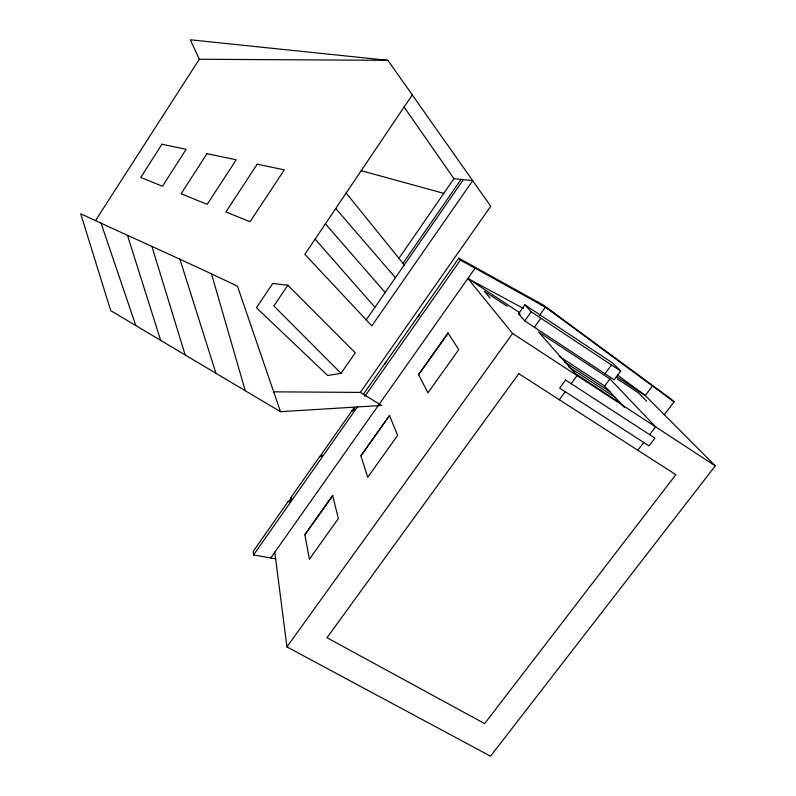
<?xml version="1.0" encoding="UTF-8"?>
<svg xmlns="http://www.w3.org/2000/svg" width="796" height="796" viewBox="0 0 796 796"><rect width="100%" height="100%" fill="white"/><g stroke="black" fill="none" stroke-linecap="round" stroke-linejoin="round"><path stroke-width="1.19" d="M275.645 558.832L253.536 554.951L253.208 551.379L288.271 501.361L289.913 500.356L291.197 497.202L319.843 456.347L320.4 456.596L319.843 456.347M363.483 394.11L458.785 258.183L543.449 305.147L671.287 399.204L674.063 401.861L664.312 414.726M419.293 314.5L419.104 315.375M385.702 363.066L386.09 361.852M319.922 456.476L354.369 407.383M95.5 220.611L199.279 59.262L190.353 39.8L387.891 60.327L490.724 206.244L360.339 392.408L273.675 391.831M412.268 94.923L304.868 254.312L371.851 325.882L472.685 180.642L453.949 178.662L404.089 107.062M287.853 285.227L273.884 305.943L341.016 373.334L355.255 352.827L287.853 285.227L272.73 283.466L256.441 307.714L327.693 375.523L341.016 373.334M398.925 258.322L453.949 178.662M402.975 263.337L461.053 179.408M366.23 319.873L463.322 179.657M253.536 554.951L357.683 406.517M364.817 396.358L460.406 260.123L458.785 258.183M270.799 557.916L475.132 268.202L545.399 307.176L674.063 401.861M304.908 534.852L332.698 495.639M360.887 455.859L389.483 415.492L397.632 435.372L367.762 477.282L360.887 455.859L389.543 415.621M418.636 374.767L448.178 333.285M518.485 313.743L524.872 304.858L612.83 363.165L620.701 371.075L614.204 379.811L524.713 320.878L518.485 313.743L520.524 315.097M617.348 374.886L645.267 395.542L715.286 465.839L490.505 756.2L286.918 646.899L512.604 333.474L467.869 278.491L523.36 308.39M524.713 320.878L531.231 311.833L524.872 304.858M539.28 315.654L545.399 307.176M534.355 327.226L540.872 318.221M559.329 399.741L565.24 391.722M571.17 383.672L577.12 375.613L538.534 331.962L609.925 378.936L655.576 426.845L649.645 434.666M604.96 373.732L611.467 364.956M624.382 407.373L604.642 386.04L609.925 378.936M652.481 385.941L645.267 395.542L616.213 376.379M637.835 450.247L643.735 442.467M418.179 316.868L418.736 315.982M384.916 364.021L385.304 363.633M351.931 410.577L352.996 410.776L352.459 410.587M288.371 501.57L289.525 501.679L288.829 501.52M280.481 411.691L237.487 286.252C185.607 261.257 132.932 238.103 80.714 213.786L110.694 310.629L280.481 411.691L381.642 405.462L360.339 392.408M199.279 59.262L387.891 60.327M290.291 499.779L291.236 500.007M289.525 500.863L290.48 501.092M291.087 498.017L291.595 498.734L290.898 498.565M291.197 497.55L291.585 498.137M289.048 501.739L288.271 501.361M361.225 170.682L443.79 193.358M320.261 456.406L321.087 456.377L320.509 456.207M321.544 454.725L322.131 454.894M321.315 455.153L321.962 455.342L321.047 455.561M320.778 455.919L321.425 456.108M353.066 410.01L353.792 410.258M352.041 410.706L352.588 410.845M353.961 408.627L354.419 409.363L353.693 409.114M353.384 409.582L354.14 409.85M354.17 408.149L354.698 408.338M460.406 260.123L475.132 268.202M573.588 372.498L620.422 403.094M512.604 333.474L715.286 465.839M559.11 356.21L604.642 386.04M564.384 361.872L609.766 391.582M568.732 366.996L615.029 397.264M467.869 278.491L519.738 312.719M507.191 306.301L484.386 291.266L490.008 298.022M617.169 378.816L638.392 392.806L646.66 401.184M531.231 311.833L620.701 371.075M536.912 301.515L553.857 312.798M315.107 239.118L374.936 307.296M325.395 223.845L385.155 292.54M335.743 208.492L395.423 277.704M346.151 193.06L404.269 264.939M101.042 223.179L135.827 325.594M179.727 258.65L215.955 373.284M127.499 235.407L160.663 340.38M151.986 246.73L185.199 354.986M211.617 274.292L245.277 390.746M274.799 552.265L286.918 646.899M161.916 144.235L140.773 177.468L162.464 186.244L186.145 149.31L161.916 144.235M206.98 153.668L181.09 193.786L207.199 204.353L236.213 159.787L206.98 153.668M257.207 164.185L225.925 211.935L250.073 221.716L284.321 169.856L257.207 164.185M447.959 332.957L418.507 374.528L427.95 392.816L458.745 349.603L447.959 332.957M332.658 495.49L304.848 534.534L309.375 559.23L338.35 518.564L332.658 495.49M518.783 373.652L326.977 637.735L484.635 723.604L675.844 474.705L518.783 373.652M565.598 380.06L559.678 388.12L649.048 445.909L654.959 438.118L565.598 380.06"/></g></svg>
